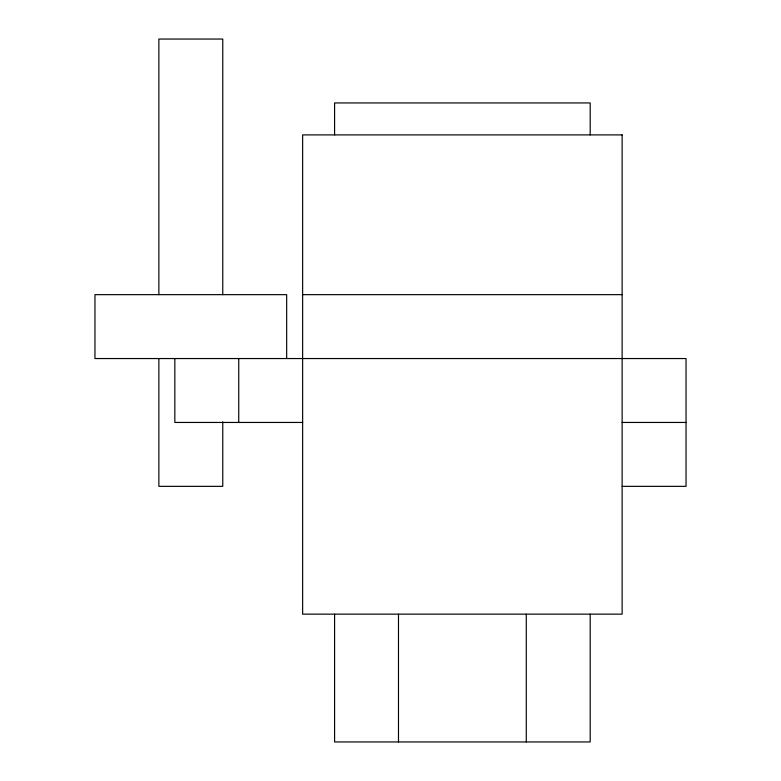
<?xml version="1.0" encoding="UTF-8"?>
<svg xmlns="http://www.w3.org/2000/svg" width="781" height="781" viewBox="0 0 781 781"><rect width="100%" height="100%" fill="white"/><g stroke="black" fill="none" stroke-linecap="round" stroke-linejoin="round"><path stroke-width="1.17" d="M302.637 294.652L622.135 294.652M302.637 422.453L174.837 422.453L174.837 358.547M622.135 422.453L686.04 422.453M622.135 486.348L686.04 486.348L686.04 358.547L94.96 358.547L94.96 294.652L286.666 294.652L286.666 358.547M590.192 134.898L590.192 102.946L334.59 102.946L334.59 134.898M590.192 614.149L590.192 741.95L334.59 741.95L334.59 614.149M526.287 614.149L526.287 741.95M398.486 614.149L398.486 741.95M238.742 358.547L238.742 422.453M222.761 294.652L222.761 39.05L158.865 39.05L158.865 294.652M222.761 421.838L222.761 486.348L158.865 486.348L158.865 358.547M622.135 134.898L302.637 134.898L302.637 614.149L622.135 614.149L622.135 134.898"/></g></svg>
